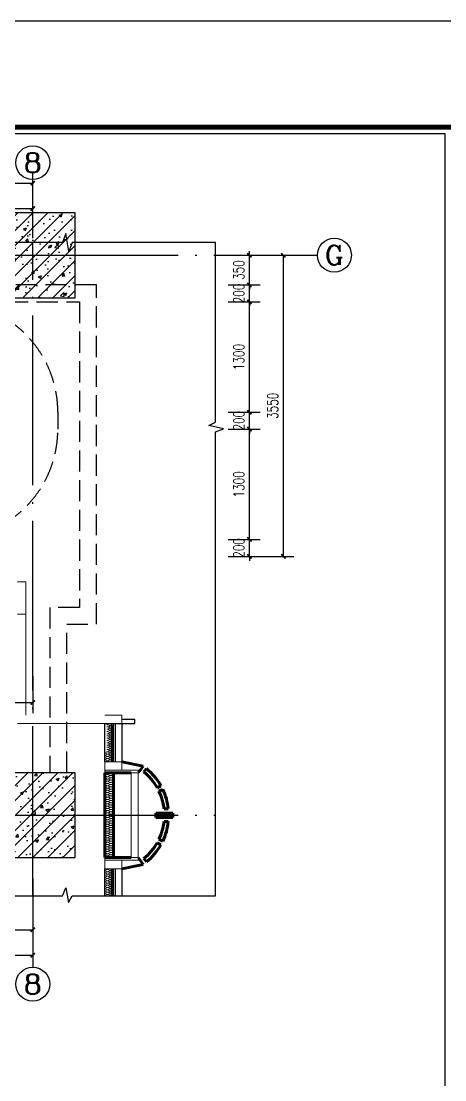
# Model space of a CAD drawing. Header units: millimetres. Extents: x 434053 to 1059003, y -2417481 to 936527.
# Drawn here: x 538640 to 543626, y -1767254 to -1754776 of the extents above; entities that cross this region are included whole.
import ezdxf
from ezdxf.enums import TextEntityAlignment as Align

# ---------------------------------------------------------------- set-up
doc = ezdxf.new("R2010")
doc.units = ezdxf.units.MM
doc.header["$LTSCALE"] = 1000
doc.header["$MEASUREMENT"] = 0
doc.linetypes.add('DASH', pattern=[0.35, 0.25, -0.1])
doc.linetypes.add('DOTE', pattern=[2.42, 2, -0.2, 0.02, -0.2])
doc.layers.get('Defpoints').update_dxf_attribs({"color": 6})
for name, color, linetype in [('A-ANNO-DIMS', 3, 'Continuous'), ('A-ANNO-TTLB', 7, 'Continuous'), ('A-AXIS', 16, 'DOTE'), ('A-COLS', 6, 'Continuous'), ('A-GLAZ', 4, 'Continuous'), ('A-WALL-PATT', 8, 'Continuous'), ('AXIS', 3, 'Continuous'), ('AXIS_TEXT', 7, 'Continuous'), ('DIM_SYMB', 3, 'Continuous'), ('PUB_DIM', 83, 'Continuous'), ('STAIR', 2, 'Continuous')]:
    doc.layers.add(name, color=color, linetype=linetype)
for name, color, linetype, lineweight in [('A-DETL-0001', 4, 'Continuous', 15), ('A-FLOR-PROJ', 2, 'Continuous', 25), ('A-GENM', 2, 'Continuous', 70), ('A-GENM-PROJ', 2, 'Continuous', 25), ('A-GLAZ-PROJ', 2, 'Continuous', 25)]:
    doc.layers.add(name, color=color, linetype=linetype, lineweight=lineweight)
doc.styles.add('_TCH_AXIS', font='COMPLEX', dxfattribs={"bigfont": 'GBCBIG'})
doc.styles.add('_TCH_DIM_T3', font='SIMPLEX', dxfattribs={"width": 0.705882, "bigfont": 'GBCBIG'})
doc.styles.add('COMPLEX', font='COMPLEX')
doc.dimstyles.new('_TCH_ARCH&&50', dxfattribs={"dimtxt": 127.5, "dimasz": 50, "dimexe": 125, "dimexo": 150, "dimgap": 61.25, "dimtad": 1, "dimdec": 0, "dimzin": 0, "dimdsep": 46, "dimtxsty": '_TCH_DIM_T3', "dimblk": 'ARCHTICK', "dimcen": 0.09, "dimclrt": 7, "dimazin": 2, "dimtfac": 1, "dimtdec": 0, "dimtix": 1, "dimtmove": 2, "dimatfit": 3, "dimfxl": 1, "dimtolj": 1, "dimtzin": 0, "dimarcsym": 0})
pattern_1 = [(45, (-1713816.56, -1462982.77), (-88.3883476, 88.3883476), []), (50, (-1713816.56, -1462982.77), (358.63009, -31.376067), [37.5, -412.5]), (355, (-1713816.56, -1462982.77), (-69.375667, 376.096067), [30, -330]), (100.4514, (-1713786.68, -1462985.4), (289.25469, 344.71977), [31.870095, -350.571056]), (46.1842, (-1713816.56, -1462882.77), (533.620524, -82.75951), [56.25, -618.75]), (96.6356, (-1713772.1, -1462889.67), (467.33135, 487.05894), [47.80514, -525.8565]), (351.1842, (-1713816.56, -1462882.77), (467.33097, 487.0593), [45, -495]), (21, (-1713766.56, -1462907.77), (298.453526, -201.309445), [37.5, -412.5]), (326, (-1713766.56, -1462907.77), (121.657666, 362.57502), [30, -330]), (71.4514, (-1713741.7, -1462924.55), (420.111314, 161.26525), [31.870095, -350.571056]), (37.5, (-1713816.56, -1462982.77), (6.079928, 166.446927), [0, -326, 0, -335, 0, -331.25]), (7.5, (-1713816.56, -1462982.77), (131.534769, 197.205856), [0, -191, 0, -318.5, 0, -126.25]), (327.5, (-1713928.06, -1462982.77), (266.911218, -11.277436), [0, -125, 0, -390, 0, -517.5]), (317.5, (-1713978.06, -1462982.77), (291.593085, 50.05249), [0, -162.5, 0, -259, 0, -367.5])]

# ---------------------------------------------------------------- blocks, each defined once
blk = doc.blocks.new('asdfgafgA$C15443CC7')
at = {"layer": 'A-ANNO-TTLB'}
blk.add_lwpolyline([(52200, 0), (209850, 0), (209850, 89100), (52200, 89100)], close=True, dxfattribs=at)
at = {"layer": 'A-ANNO-TTLB', "const_width": 180}
blk.add_lwpolyline([(55950, 1500), (208350, 1500), (208350, 87600), (55950, 87600)], close=True, dxfattribs=at)
blk = doc.blocks.new('asdfadfsdhg')
at = {"xscale": 0.3333333333333333, "yscale": 0.3333333333333333, "zscale": 0.3333333333333333, "rotation": 270}
blk.add_blockref('asdfgafgA$C15443CC7', (0, 69950), dxfattribs=at)
blk = doc.blocks.new('_AXISO')
blk.add_circle((0, 0), 0.5)
at = {"layer": 'AXIS_TEXT', "style": 'COMPLEX', "width": 1.041667}
blk.add_attdef('A', text='', height=0.56, dxfattribs=at).set_placement((-0.25, -0.28), (0.25, -0.28), align=Align.FIT)
blk = doc.blocks.new('_ArchTick')
at = {"color": 0, "linetype": 'ByBlock', "const_width": 0.4}
blk.add_lwpolyline([(-0.5, -0.5), (0.5, 0.5)], dxfattribs=at)
blk = doc.blocks.new('*D2480')
at = {"layer": 'Defpoints', "color": 0, "transparency": 16777216}
for p in [(2150, -100), (8650, -100), (8650, -900)]:
    blk.add_point(p, dxfattribs=at)
at = {"layer": 'PUB_DIM', "color": 0, "lineweight": -2, "transparency": 16777216}
for p, q in [((2150, -250), (2150, -1025)), ((8650, -250), (8650, -1025)), ((2150, -900), (8650, -900))]:
    blk.add_line(p, q, dxfattribs=at)
at = {"layer": 'PUB_DIM', "color": 0, "lineweight": -2, "transparency": 16777216, "xscale": 50, "yscale": 50, "zscale": 50, "rotation": 180}
blk.add_blockref('_ArchTick', (2150, -900), dxfattribs=at)
at = {"layer": 'PUB_DIM', "color": 0, "lineweight": -2, "transparency": 16777216, "xscale": 50, "yscale": 50, "zscale": 50}
blk.add_blockref('_ArchTick', (8650, -900), dxfattribs=at)
at = {"layer": 'PUB_DIM', "color": 7, "transparency": 16777216, "insert": (5400, -775), "char_height": 127.5, "attachment_point": 5, "style": '_TCH_DIM_T3'}
blk.add_mtext('\\A1;6500', dxfattribs=at)
blk = doc.blocks.new('*D2482')
at = {"layer": 'Defpoints', "color": 0, "transparency": 16777216}
for p in [(10800, 7350), (11600, 7350), (10800, 3800)]:
    blk.add_point(p, dxfattribs=at)
at = {"layer": 'PUB_DIM', "color": 0, "lineweight": -2, "transparency": 16777216}
for p, q in [((10950, 7350), (11725, 7350)), ((11600, 3800), (11600, 7350)), ((10950, 3800), (11725, 3800))]:
    blk.add_line(p, q, dxfattribs=at)
at = {"layer": 'PUB_DIM', "color": 0, "lineweight": -2, "transparency": 16777216, "xscale": 50, "yscale": 50, "zscale": 50}
for p, rotation in [((11600, 7350), 90), ((11600, 3800), 270)]:
    blk.add_blockref('_ArchTick', p, dxfattribs=dict(at, rotation=rotation))
at = {"layer": 'PUB_DIM', "color": 7, "transparency": 16777216, "insert": (11475, 5575), "char_height": 127.5, "attachment_point": 5, "rotation": 90, "style": '_TCH_DIM_T3'}
blk.add_mtext('\\A1;3550', dxfattribs=at)
blk = doc.blocks.new('*D2488')
at = {"layer": 'Defpoints', "color": 0, "transparency": 16777216}
for p in [(10800, 7350), (11200, 7350), (10800, 7000)]:
    blk.add_point(p, dxfattribs=at)
at = {"layer": 'PUB_DIM', "color": 0, "lineweight": -2, "transparency": 16777216}
for p, q in [((11200, 7350), (11200, 7400)), ((10950, 7350), (11325, 7350)), ((11200, 7000), (11200, 7350)), ((10950, 7000), (11325, 7000)), ((11200, 7000), (11200, 6950))]:
    blk.add_line(p, q, dxfattribs=at)
at = {"layer": 'PUB_DIM', "color": 0, "lineweight": -2, "transparency": 16777216, "xscale": 50, "yscale": 50, "zscale": 50}
for p, rotation in [((11200, 7350), 270), ((11200, 7000), 90)]:
    blk.add_blockref('_ArchTick', p, dxfattribs=dict(at, rotation=rotation))
at = {"layer": 'PUB_DIM', "color": 7, "transparency": 16777216, "insert": (11075, 7175), "char_height": 127.5, "attachment_point": 5, "rotation": 90, "style": '_TCH_DIM_T3'}
blk.add_mtext('\\A1;350', dxfattribs=at)
blk = doc.blocks.new('*D2489')
at = {"layer": 'Defpoints', "color": 0, "transparency": 16777216}
for p in [(10800, 7000), (11200, 7000), (10800, 6800)]:
    blk.add_point(p, dxfattribs=at)
at = {"layer": 'PUB_DIM', "color": 0, "lineweight": -2, "transparency": 16777216}
for p, q in [((10950, 7000), (11325, 7000)), ((11200, 7000), (11200, 7050)), ((11200, 6800), (11200, 7000)), ((10950, 6800), (11325, 6800)), ((11200, 6800), (11200, 6750))]:
    blk.add_line(p, q, dxfattribs=at)
at = {"layer": 'PUB_DIM', "color": 0, "lineweight": -2, "transparency": 16777216, "xscale": 50, "yscale": 50, "zscale": 50}
for p, rotation in [((11200, 7000), 270), ((11200, 6800), 90)]:
    blk.add_blockref('_ArchTick', p, dxfattribs=dict(at, rotation=rotation))
at = {"layer": 'PUB_DIM', "color": 7, "transparency": 16777216, "insert": (11075, 6900), "char_height": 127.5, "attachment_point": 5, "rotation": 90, "style": '_TCH_DIM_T3'}
blk.add_mtext('\\A1;200', dxfattribs=at)
blk = doc.blocks.new('*D2490')
at = {"layer": 'Defpoints', "color": 0, "transparency": 16777216}
for p in [(10800, 6800), (11200, 6800), (10800, 5500)]:
    blk.add_point(p, dxfattribs=at)
at = {"layer": 'PUB_DIM', "color": 0, "lineweight": -2, "transparency": 16777216}
for p, q in [((10950, 6800), (11325, 6800)), ((11200, 5500), (11200, 6800)), ((10950, 5500), (11325, 5500))]:
    blk.add_line(p, q, dxfattribs=at)
at = {"layer": 'PUB_DIM', "color": 0, "lineweight": -2, "transparency": 16777216, "xscale": 50, "yscale": 50, "zscale": 50}
for p, rotation in [((11200, 6800), 90), ((11200, 5500), 270)]:
    blk.add_blockref('_ArchTick', p, dxfattribs=dict(at, rotation=rotation))
at = {"layer": 'PUB_DIM', "color": 7, "transparency": 16777216, "insert": (11075, 6150), "char_height": 127.5, "attachment_point": 5, "rotation": 90, "style": '_TCH_DIM_T3'}
blk.add_mtext('\\A1;1300', dxfattribs=at)
blk = doc.blocks.new('*D2491')
at = {"layer": 'Defpoints', "color": 0, "transparency": 16777216}
for p in [(10800, 5500), (11200, 5500), (10800, 5300)]:
    blk.add_point(p, dxfattribs=at)
at = {"layer": 'PUB_DIM', "color": 0, "lineweight": -2, "transparency": 16777216}
for p, q in [((10950, 5500), (11325, 5500)), ((11200, 5500), (11200, 5550)), ((11200, 5300), (11200, 5500)), ((10950, 5300), (11325, 5300)), ((11200, 5300), (11200, 5250))]:
    blk.add_line(p, q, dxfattribs=at)
at = {"layer": 'PUB_DIM', "color": 0, "lineweight": -2, "transparency": 16777216, "xscale": 50, "yscale": 50, "zscale": 50}
for p, rotation in [((11200, 5500), 270), ((11200, 5300), 90)]:
    blk.add_blockref('_ArchTick', p, dxfattribs=dict(at, rotation=rotation))
at = {"layer": 'PUB_DIM', "color": 7, "transparency": 16777216, "insert": (11075, 5400), "char_height": 127.5, "attachment_point": 5, "rotation": 90, "style": '_TCH_DIM_T3'}
blk.add_mtext('\\A1;200', dxfattribs=at)
blk = doc.blocks.new('*D2492')
at = {"layer": 'Defpoints', "color": 0, "transparency": 16777216}
for p in [(10800, 5300), (11200, 5300), (10800, 4000)]:
    blk.add_point(p, dxfattribs=at)
at = {"layer": 'PUB_DIM', "color": 0, "lineweight": -2, "transparency": 16777216}
for p, q in [((10950, 5300), (11325, 5300)), ((11200, 4000), (11200, 5300)), ((10950, 4000), (11325, 4000))]:
    blk.add_line(p, q, dxfattribs=at)
at = {"layer": 'PUB_DIM', "color": 0, "lineweight": -2, "transparency": 16777216, "xscale": 50, "yscale": 50, "zscale": 50}
for p, rotation in [((11200, 5300), 90), ((11200, 4000), 270)]:
    blk.add_blockref('_ArchTick', p, dxfattribs=dict(at, rotation=rotation))
at = {"layer": 'PUB_DIM', "color": 7, "transparency": 16777216, "insert": (11075, 4650), "char_height": 127.5, "attachment_point": 5, "rotation": 90, "style": '_TCH_DIM_T3'}
blk.add_mtext('\\A1;1300', dxfattribs=at)
blk = doc.blocks.new('*D2493')
at = {"layer": 'Defpoints', "color": 0, "transparency": 16777216}
for p in [(10800, 4000), (11200, 4000), (10800, 3800)]:
    blk.add_point(p, dxfattribs=at)
at = {"layer": 'PUB_DIM', "color": 0, "lineweight": -2, "transparency": 16777216}
for p, q in [((10950, 4000), (11325, 4000)), ((11200, 4000), (11200, 4050)), ((11200, 3800), (11200, 4000)), ((10950, 3800), (11325, 3800)), ((11200, 3800), (11200, 3750))]:
    blk.add_line(p, q, dxfattribs=at)
at = {"layer": 'PUB_DIM', "color": 0, "lineweight": -2, "transparency": 16777216, "xscale": 50, "yscale": 50, "zscale": 50}
for p, rotation in [((11200, 4000), 270), ((11200, 3800), 90)]:
    blk.add_blockref('_ArchTick', p, dxfattribs=dict(at, rotation=rotation))
at = {"layer": 'PUB_DIM', "color": 7, "transparency": 16777216, "insert": (11075, 3900), "char_height": 127.5, "attachment_point": 5, "rotation": 90, "style": '_TCH_DIM_T3'}
blk.add_mtext('\\A1;200', dxfattribs=at)
blk = doc.blocks.new('*D2496')
at = {"layer": 'Defpoints', "color": 0, "transparency": 16777216}
for p in [(3550, -200), (8650, -200), (8650, -600)]:
    blk.add_point(p, dxfattribs=at)
at = {"layer": 'PUB_DIM', "color": 0, "lineweight": -2, "transparency": 16777216}
for p, q in [((3550, -350), (3550, -725)), ((8650, -350), (8650, -725)), ((3550, -600), (8650, -600))]:
    blk.add_line(p, q, dxfattribs=at)
at = {"layer": 'PUB_DIM', "color": 0, "lineweight": -2, "transparency": 16777216, "xscale": 50, "yscale": 50, "zscale": 50, "rotation": 180}
blk.add_blockref('_ArchTick', (3550, -600), dxfattribs=at)
at = {"layer": 'PUB_DIM', "color": 0, "lineweight": -2, "transparency": 16777216, "xscale": 50, "yscale": 50, "zscale": 50}
blk.add_blockref('_ArchTick', (8650, -600), dxfattribs=at)
at = {"layer": 'PUB_DIM', "color": 7, "transparency": 16777216, "insert": (6100, -475), "char_height": 127.5, "attachment_point": 5, "style": '_TCH_DIM_T3'}
blk.add_mtext('\\A1;5100', dxfattribs=at)
blk = doc.blocks.new('*D2497')
at = {"layer": 'Defpoints', "color": 0, "transparency": 16777216}
for p in [(8650, 8200), (2150, 7400), (8650, 7400)]:
    blk.add_point(p, dxfattribs=at)
at = {"layer": 'PUB_DIM', "color": 0, "lineweight": -2, "transparency": 16777216}
for p, q in [((2150, 7550), (2150, 8325)), ((8650, 7550), (8650, 8325)), ((2150, 8200), (8650, 8200))]:
    blk.add_line(p, q, dxfattribs=at)
at = {"layer": 'PUB_DIM', "color": 0, "lineweight": -2, "transparency": 16777216, "xscale": 50, "yscale": 50, "zscale": 50, "rotation": 180}
blk.add_blockref('_ArchTick', (2150, 8200), dxfattribs=at)
at = {"layer": 'PUB_DIM', "color": 0, "lineweight": -2, "transparency": 16777216, "xscale": 50, "yscale": 50, "zscale": 50}
blk.add_blockref('_ArchTick', (8650, 8200), dxfattribs=at)
at = {"layer": 'PUB_DIM', "color": 7, "transparency": 16777216, "insert": (5400, 8325), "char_height": 127.5, "attachment_point": 5, "style": '_TCH_DIM_T3'}
blk.add_mtext('\\A1;6500', dxfattribs=at)
blk = doc.blocks.new('*D2500')
at = {"layer": 'Defpoints', "color": 0, "transparency": 16777216}
for p in [(8650, 7900), (3550, 7500), (8650, 7500)]:
    blk.add_point(p, dxfattribs=at)
at = {"layer": 'PUB_DIM', "color": 0, "lineweight": -2, "transparency": 16777216}
for p, q in [((3550, 7650), (3550, 8025)), ((8650, 7650), (8650, 8025)), ((3550, 7900), (8650, 7900))]:
    blk.add_line(p, q, dxfattribs=at)
at = {"layer": 'PUB_DIM', "color": 0, "lineweight": -2, "transparency": 16777216, "xscale": 50, "yscale": 50, "zscale": 50, "rotation": 180}
blk.add_blockref('_ArchTick', (3550, 7900), dxfattribs=at)
at = {"layer": 'PUB_DIM', "color": 0, "lineweight": -2, "transparency": 16777216, "xscale": 50, "yscale": 50, "zscale": 50}
blk.add_blockref('_ArchTick', (8650, 7900), dxfattribs=at)
at = {"layer": 'PUB_DIM', "color": 7, "transparency": 16777216, "insert": (6100, 8025), "char_height": 127.5, "attachment_point": 5, "style": '_TCH_DIM_T3'}
blk.add_mtext('\\A1;5100', dxfattribs=at)
blk = doc.blocks.new('asgsdfgf')
blk.add_lwpolyline([(0, 15850), (14325, 15850), (14325, 4000), (0, 4000)], close=True)
blk = doc.blocks.new('FO-Louver Only with lower mullion - 150 Spacing no glass-5103748-810_L1 SE')
at = {"layer": 'A-GENM-PROJ'}
for p, q in [((-225, 75), (225, 75)), ((225, 0), (-225, 0))]:
    blk.add_line(p, q, dxfattribs=at)
at = {"layer": 'A-GLAZ'}
for p, q in [((225, 125), (-225, 125)), ((225, 200), (225, 0)), ((-225, 100), (225, 100)), ((225, 0), (225, -150)), ((275, -150), (275, 0)), ((225, -150), (275, -150))]:
    blk.add_line(p, q, dxfattribs=at)
blk = doc.blocks.new('FO-Exterior Column FULL - FO-Exterior Column FULL-V12-810_L1 SE')
at = {"layer": 'A-GENM'}
for p, q in [((500, 200), (-500, 200)), ((-500, 200), (-500, 100)), ((-500, -110), (-500, 200)), ((500, 100), (500, 200)), ((500, 200), (500, -110)), ((-630, 0), (-580, -249)), ((-500, 100), (500, 100)), ((580, -249), (630, 0)), ((-580, -249), (-502, -194)), ((502, -194), (580, -249)), ((-511, -258), (-550, -289)), ((550, -289), (511, -258)), ((-348, -458), (-324, -414)), ((-283, -436), (-304, -481)), ((-75, -545), (-75, -495)), ((25, -400), (-25, -400)), ((-25, -400), (-25, -600)), ((25, -600), (25, -400)), ((75, -495), (75, -545)), ((304, -481), (283, -436)), ((324, -414), (348, -458)), ((-25, -600), (25, -600))]:
    blk.add_line(p, q, dxfattribs=at)
for centre, radius, start, end in [((-505, -190), 5, 343.8962, 0), ((0, 162), 711, 219.3894, 240.6554), ((0, 162), 661, 219.3893, 240.6554), ((0, 162), 661, 299.3446, 320.6107), ((0, 162), 711, 299.3446, 320.6106), ((0, 162), 711, 244.6842, 263.943), ((0, 162), 661, 244.6842, 263.483), ((0, 162), 661, 276.517, 295.3158), ((0, 162), 711, 276.057, 295.3158)]:
    blk.add_arc(centre, radius, start, end, dxfattribs=at)
blk = doc.blocks.new('nadgsfg')
at = {"layer": 'A-DETL-0001'}
for p, q in [((37997, 6626), (37997, 5596)), ((39288, 6626), (39288, 6526)), ((39668, 6526), (39668, 6626)), ((36387, 5596), (36287, 5596)), ((36287, 5596), (36287, 5396)), ((36417, 5596), (36387, 5596)), ((36387, 5396), (36387, 5596)), ((36417, 5204), (36417, 5596)), ((37418, 5596), (37418, 5204)), ((37447, 5596), (37418, 5596)), ((37547, 5596), (37447, 5596)), ((37447, 5596), (37447, 5396)), ((37547, 5396), (37547, 5596)), ((37997, 5596), (37997, 5396)), ((38097, 5396), (38097, 5596)), ((36287, 5396), (36387, 5396)), ((36387, 5396), (36387, 5182)), ((37447, 5182), (37447, 5396)), ((37447, 5396), (37547, 5396)), ((37997, 5396), (38097, 5396)), ((37418, 5286), (36417, 5286)), ((36387, 5182), (36417, 5204)), ((36417, 5206), (37418, 5206)), ((37418, 5204), (37447, 5182))]:
    blk.add_line(p, q, dxfattribs=at)
blk.add_lwpolyline([(38097, 6526), (39668, 6526), (39667, 6626)], dxfattribs=at)
for points, knots in [([(35967, 5586), (35969, 5586), (35976, 5587), (35984, 5579), (35984, 5573)], [1.167651, 1.167651, 1.167651, 1.167651, 1.414214, 2.828427, 2.828427, 2.828427, 2.828427]), ([(36264, 5519), (36264, 5513), (36275, 5502), (36285, 5509), (36288, 5512)], [0, 0, 0, 0, 1.414214, 2.243768, 2.243768, 2.243768, 2.243768]), ([(36417, 5583), (36419, 5585), (36428, 5589), (36438, 5579), (36438, 5573)], [0.865456, 0.865456, 0.865456, 0.865456, 1.414214, 2.828427, 2.828427, 2.828427, 2.828427]), ([(37398, 5573), (37398, 5579), (37407, 5589), (37416, 5585), (37418, 5584)], [0, 0, 0, 0, 1.414214, 1.928473, 1.928473, 1.928473, 1.928473]), ([(37547, 5512), (37549, 5509), (37560, 5502), (37571, 5513), (37571, 5519)], [0.546711, 0.546711, 0.546711, 0.546711, 1.414214, 2.828427, 2.828427, 2.828427, 2.828427])]:
    blk.add_open_spline(points, degree=3, knots=knots, dxfattribs=at)
for points in [[(35971, 5519), (35971, 5526), (35969, 5532), (35967, 5537)], [(35967, 5511), (35970, 5514), (35971, 5517), (35971, 5519)], [(35984, 5573), (35984, 5554), (35971, 5538), (35971, 5519)], [(35971, 5519), (35971, 5513), (35984, 5499), (35998, 5513), (35998, 5519)], [(35984, 5573), (35984, 5579), (35998, 5593), (36011, 5579), (36011, 5573)], [(35998, 5519), (35998, 5538), (35984, 5554), (35984, 5573)], [(36011, 5573), (36011, 5554), (35998, 5538), (35998, 5519)], [(35998, 5519), (35998, 5513), (36011, 5499), (36024, 5513), (36024, 5519)], [(36011, 5573), (36011, 5579), (36024, 5593), (36038, 5579), (36038, 5573)], [(36024, 5519), (36024, 5538), (36011, 5554), (36011, 5573)], [(36038, 5573), (36038, 5554), (36024, 5538), (36024, 5519)], [(36024, 5519), (36024, 5513), (36038, 5499), (36051, 5513), (36051, 5519)], [(36038, 5573), (36038, 5579), (36051, 5593), (36064, 5579), (36064, 5573)], [(36051, 5519), (36051, 5538), (36038, 5554), (36038, 5573)], [(36064, 5573), (36064, 5554), (36051, 5538), (36051, 5519)], [(36051, 5519), (36051, 5513), (36064, 5499), (36078, 5513), (36078, 5519)], [(36064, 5573), (36064, 5579), (36078, 5593), (36091, 5579), (36091, 5573)], [(36078, 5519), (36078, 5538), (36064, 5554), (36064, 5573)], [(36091, 5573), (36091, 5554), (36078, 5538), (36078, 5519)], [(36078, 5519), (36078, 5513), (36091, 5499), (36104, 5513), (36104, 5519)], [(36091, 5573), (36091, 5579), (36104, 5593), (36118, 5579), (36118, 5573)], [(36104, 5519), (36104, 5538), (36091, 5554), (36091, 5573)], [(36118, 5573), (36118, 5554), (36104, 5538), (36104, 5519)], [(36104, 5519), (36104, 5513), (36118, 5499), (36131, 5513), (36131, 5519)], [(36118, 5573), (36118, 5579), (36131, 5593), (36144, 5579), (36144, 5573)], [(36131, 5519), (36131, 5538), (36118, 5554), (36118, 5573)], [(36144, 5573), (36144, 5554), (36131, 5538), (36131, 5519)], [(36131, 5519), (36131, 5513), (36144, 5499), (36158, 5513), (36158, 5519)], [(36144, 5573), (36144, 5579), (36158, 5593), (36171, 5579), (36171, 5573)], [(36158, 5519), (36158, 5538), (36144, 5554), (36144, 5573)], [(36171, 5573), (36171, 5554), (36158, 5538), (36158, 5519)], [(36158, 5519), (36158, 5513), (36171, 5499), (36184, 5513), (36184, 5519)], [(36171, 5573), (36171, 5579), (36184, 5593), (36198, 5579), (36198, 5573)], [(36184, 5519), (36184, 5538), (36171, 5554), (36171, 5573)], [(36198, 5573), (36198, 5554), (36184, 5538), (36184, 5519)], [(36184, 5519), (36184, 5513), (36198, 5499), (36211, 5513), (36211, 5519)], [(36198, 5573), (36198, 5579), (36211, 5593), (36224, 5579), (36224, 5573)], [(36211, 5519), (36211, 5538), (36198, 5554), (36198, 5573)], [(36224, 5573), (36224, 5554), (36211, 5538), (36211, 5519)], [(36211, 5519), (36211, 5513), (36224, 5499), (36238, 5513), (36238, 5519)], [(36224, 5573), (36224, 5579), (36238, 5593), (36251, 5579), (36251, 5573)], [(36238, 5519), (36238, 5538), (36224, 5554), (36224, 5573)], [(36251, 5573), (36251, 5554), (36238, 5538), (36238, 5519)], [(36238, 5519), (36238, 5513), (36251, 5499), (36264, 5513), (36264, 5519)], [(36251, 5573), (36251, 5579), (36264, 5593), (36278, 5579), (36278, 5573)], [(36264, 5519), (36264, 5538), (36251, 5554), (36251, 5573)], [(36278, 5573), (36278, 5554), (36264, 5538), (36264, 5519)], [(36278, 5573), (36278, 5578), (36282, 5584), (36287, 5585)], [(36287, 5537), (36284, 5549), (36278, 5561), (36278, 5573)], [(36424, 5519), (36424, 5529), (36421, 5538), (36417, 5547)], [(36417, 5508), (36421, 5511), (36424, 5515), (36424, 5519)], [(36438, 5573), (36438, 5554), (36424, 5538), (36424, 5519)], [(36424, 5519), (36424, 5513), (36438, 5499), (36451, 5513), (36451, 5519)], [(36438, 5573), (36438, 5579), (36451, 5593), (36464, 5579), (36464, 5573)], [(36451, 5519), (36451, 5538), (36438, 5554), (36438, 5573)], [(36464, 5573), (36464, 5554), (36451, 5538), (36451, 5519)], [(36451, 5519), (36451, 5513), (36464, 5499), (36478, 5513), (36478, 5519)], [(36464, 5573), (36464, 5579), (36478, 5593), (36491, 5579), (36491, 5573)], [(36478, 5519), (36478, 5538), (36464, 5554), (36464, 5573)], [(36491, 5573), (36491, 5554), (36478, 5538), (36478, 5519)], [(36478, 5519), (36478, 5513), (36491, 5499), (36504, 5513), (36504, 5519)], [(36491, 5573), (36491, 5579), (36504, 5593), (36518, 5579), (36518, 5573)], [(36504, 5519), (36504, 5538), (36491, 5554), (36491, 5573)], [(36518, 5573), (36518, 5554), (36504, 5538), (36504, 5519)], [(36504, 5519), (36504, 5513), (36518, 5499), (36531, 5513), (36531, 5519)], [(36518, 5573), (36518, 5579), (36531, 5593), (36544, 5579), (36544, 5573)], [(36531, 5519), (36531, 5538), (36518, 5554), (36518, 5573)], [(36544, 5573), (36544, 5554), (36531, 5538), (36531, 5519)], [(36531, 5519), (36531, 5513), (36544, 5499), (36558, 5513), (36558, 5519)], [(36544, 5573), (36544, 5579), (36558, 5593), (36571, 5579), (36571, 5573)], [(36558, 5519), (36558, 5538), (36544, 5554), (36544, 5573)], [(36571, 5573), (36571, 5554), (36558, 5538), (36558, 5519)], [(36558, 5519), (36558, 5513), (36571, 5499), (36584, 5513), (36584, 5519)], [(36571, 5573), (36571, 5579), (36584, 5593), (36598, 5579), (36598, 5573)], [(36584, 5519), (36584, 5538), (36571, 5554), (36571, 5573)], [(36598, 5573), (36598, 5554), (36584, 5538), (36584, 5519)], [(36584, 5519), (36584, 5513), (36598, 5499), (36611, 5513), (36611, 5519)], [(36598, 5573), (36598, 5579), (36611, 5593), (36624, 5579), (36624, 5573)], [(36611, 5519), (36611, 5538), (36598, 5554), (36598, 5573)], [(36624, 5573), (36624, 5554), (36611, 5538), (36611, 5519)], [(36611, 5519), (36611, 5513), (36624, 5499), (36638, 5513), (36638, 5519)], [(36624, 5573), (36624, 5579), (36638, 5593), (36651, 5579), (36651, 5573)], [(36638, 5519), (36638, 5538), (36624, 5554), (36624, 5573)], [(36651, 5573), (36651, 5554), (36638, 5538), (36638, 5519)], [(36638, 5519), (36638, 5513), (36651, 5499), (36664, 5513), (36664, 5519)], [(36651, 5573), (36651, 5579), (36664, 5593), (36678, 5579), (36678, 5573)], [(36664, 5519), (36664, 5538), (36651, 5554), (36651, 5573)], [(36678, 5573), (36678, 5554), (36664, 5538), (36664, 5519)], [(36664, 5519), (36664, 5513), (36678, 5499), (36691, 5513), (36691, 5519)], [(36678, 5573), (36678, 5579), (36691, 5593), (36704, 5579), (36704, 5573)], [(36691, 5519), (36691, 5538), (36678, 5554), (36678, 5573)], [(36704, 5573), (36704, 5554), (36691, 5538), (36691, 5519)], [(36691, 5519), (36691, 5513), (36704, 5499), (36718, 5513), (36718, 5519)], [(36704, 5573), (36704, 5579), (36718, 5593), (36731, 5579), (36731, 5573)], [(36718, 5519), (36718, 5538), (36704, 5554), (36704, 5573)], [(36731, 5573), (36731, 5554), (36718, 5538), (36718, 5519)], [(36718, 5519), (36718, 5513), (36731, 5499), (36744, 5513), (36744, 5519)], [(36731, 5573), (36731, 5579), (36744, 5593), (36758, 5579), (36758, 5573)], [(36744, 5519), (36744, 5538), (36731, 5554), (36731, 5573)], [(36758, 5573), (36758, 5554), (36744, 5538), (36744, 5519)], [(36744, 5519), (36744, 5513), (36758, 5499), (36771, 5513), (36771, 5519)], [(36758, 5573), (36758, 5579), (36771, 5593), (36784, 5579), (36784, 5573)], [(36771, 5519), (36771, 5538), (36758, 5554), (36758, 5573)], [(36784, 5573), (36784, 5554), (36771, 5538), (36771, 5519)], [(36771, 5519), (36771, 5513), (36784, 5499), (36798, 5513), (36798, 5519)], [(36784, 5573), (36784, 5579), (36798, 5593), (36811, 5579), (36811, 5573)], [(36798, 5519), (36798, 5538), (36784, 5554), (36784, 5573)], [(36811, 5573), (36811, 5554), (36798, 5538), (36798, 5519)], [(36798, 5519), (36798, 5513), (36811, 5499), (36824, 5513), (36824, 5519)], [(36811, 5573), (36811, 5579), (36824, 5593), (36838, 5579), (36838, 5573)], [(36824, 5519), (36824, 5538), (36811, 5554), (36811, 5573)], [(36838, 5573), (36838, 5554), (36824, 5538), (36824, 5519)], [(36824, 5519), (36824, 5513), (36838, 5499), (36851, 5513), (36851, 5519)], [(36838, 5573), (36838, 5579), (36851, 5593), (36864, 5579), (36864, 5573)], [(36851, 5519), (36851, 5538), (36838, 5554), (36838, 5573)], [(36864, 5573), (36864, 5554), (36851, 5538), (36851, 5519)], [(36851, 5519), (36851, 5513), (36864, 5499), (36878, 5513), (36878, 5519)], [(36864, 5573), (36864, 5579), (36878, 5593), (36891, 5579), (36891, 5573)], [(36878, 5519), (36878, 5538), (36864, 5554), (36864, 5573)], [(36891, 5573), (36891, 5554), (36878, 5538), (36878, 5519)], [(36878, 5519), (36878, 5513), (36891, 5499), (36904, 5513), (36904, 5519)], [(36891, 5573), (36891, 5579), (36904, 5593), (36918, 5579), (36918, 5573)], [(36904, 5519), (36904, 5538), (36891, 5554), (36891, 5573)], [(36918, 5573), (36918, 5554), (36904, 5538), (36904, 5519)], [(36904, 5519), (36904, 5513), (36918, 5499), (36931, 5513), (36931, 5519)], [(36918, 5573), (36918, 5579), (36931, 5593), (36944, 5579), (36944, 5573)], [(36931, 5519), (36931, 5538), (36918, 5554), (36918, 5573)], [(36944, 5573), (36944, 5554), (36931, 5538), (36931, 5519)], [(36931, 5519), (36931, 5513), (36944, 5499), (36958, 5513), (36958, 5519)], [(36944, 5573), (36944, 5579), (36958, 5593), (36971, 5579), (36971, 5573)], [(36958, 5519), (36958, 5538), (36944, 5554), (36944, 5573)], [(36971, 5573), (36971, 5554), (36958, 5538), (36958, 5519)], [(36958, 5519), (36958, 5513), (36971, 5499), (36984, 5513), (36984, 5519)], [(36971, 5573), (36971, 5579), (36984, 5593), (36998, 5579), (36998, 5573)], [(36984, 5519), (36984, 5538), (36971, 5554), (36971, 5573)], [(36998, 5573), (36998, 5554), (36984, 5538), (36984, 5519)], [(36984, 5519), (36984, 5513), (36998, 5499), (37011, 5513), (37011, 5519)], [(36998, 5573), (36998, 5579), (37011, 5593), (37024, 5579), (37024, 5573)], [(37011, 5519), (37011, 5538), (36998, 5554), (36998, 5573)], [(37024, 5573), (37024, 5554), (37011, 5538), (37011, 5519)], [(37011, 5519), (37011, 5513), (37024, 5499), (37038, 5513), (37038, 5519)], [(37024, 5573), (37024, 5579), (37038, 5593), (37051, 5579), (37051, 5573)], [(37038, 5519), (37038, 5538), (37024, 5554), (37024, 5573)], [(37051, 5573), (37051, 5554), (37038, 5538), (37038, 5519)], [(37038, 5519), (37038, 5513), (37051, 5499), (37064, 5513), (37064, 5519)], [(37051, 5573), (37051, 5579), (37064, 5593), (37078, 5579), (37078, 5573)], [(37064, 5519), (37064, 5538), (37051, 5554), (37051, 5573)], [(37078, 5573), (37078, 5554), (37064, 5538), (37064, 5519)], [(37064, 5519), (37064, 5513), (37078, 5499), (37091, 5513), (37091, 5519)], [(37078, 5573), (37078, 5579), (37091, 5593), (37104, 5579), (37104, 5573)], [(37091, 5519), (37091, 5538), (37078, 5554), (37078, 5573)], [(37104, 5573), (37104, 5554), (37091, 5538), (37091, 5519)], [(37091, 5519), (37091, 5513), (37104, 5499), (37118, 5513), (37118, 5519)], [(37104, 5573), (37104, 5579), (37118, 5593), (37131, 5579), (37131, 5573)], [(37118, 5519), (37118, 5538), (37104, 5554), (37104, 5573)], [(37131, 5573), (37131, 5554), (37118, 5538), (37118, 5519)], [(37118, 5519), (37118, 5513), (37131, 5499), (37144, 5513), (37144, 5519)], [(37131, 5573), (37131, 5579), (37144, 5593), (37158, 5579), (37158, 5573)], [(37144, 5519), (37144, 5538), (37131, 5554), (37131, 5573)], [(37158, 5573), (37158, 5554), (37144, 5538), (37144, 5519)], [(37144, 5519), (37144, 5513), (37158, 5499), (37171, 5513), (37171, 5519)], [(37158, 5573), (37158, 5579), (37171, 5593), (37184, 5579), (37184, 5573)], [(37171, 5519), (37171, 5538), (37158, 5554), (37158, 5573)], [(37184, 5573), (37184, 5554), (37171, 5538), (37171, 5519)], [(37171, 5519), (37171, 5513), (37184, 5499), (37198, 5513), (37198, 5519)], [(37184, 5573), (37184, 5579), (37198, 5593), (37211, 5579), (37211, 5573)], [(37198, 5519), (37198, 5538), (37184, 5554), (37184, 5573)], [(37211, 5573), (37211, 5554), (37198, 5538), (37198, 5519)], [(37198, 5519), (37198, 5513), (37211, 5499), (37224, 5513), (37224, 5519)], [(37211, 5573), (37211, 5579), (37224, 5593), (37238, 5579), (37238, 5573)], [(37224, 5519), (37224, 5538), (37211, 5554), (37211, 5573)], [(37238, 5573), (37238, 5554), (37224, 5538), (37224, 5519)], [(37224, 5519), (37224, 5513), (37238, 5499), (37251, 5513), (37251, 5519)], [(37238, 5573), (37238, 5579), (37251, 5593), (37264, 5579), (37264, 5573)], [(37251, 5519), (37251, 5538), (37238, 5554), (37238, 5573)], [(37264, 5573), (37264, 5554), (37251, 5538), (37251, 5519)], [(37251, 5519), (37251, 5513), (37264, 5499), (37278, 5513), (37278, 5519)], [(37264, 5573), (37264, 5579), (37278, 5593), (37291, 5579), (37291, 5573)], [(37278, 5519), (37278, 5538), (37264, 5554), (37264, 5573)], [(37291, 5573), (37291, 5554), (37278, 5538), (37278, 5519)], [(37278, 5519), (37278, 5513), (37291, 5499), (37304, 5513), (37304, 5519)], [(37291, 5573), (37291, 5579), (37304, 5593), (37318, 5579), (37318, 5573)], [(37304, 5519), (37304, 5538), (37291, 5554), (37291, 5573)], [(37318, 5573), (37318, 5554), (37304, 5538), (37304, 5519)], [(37304, 5519), (37304, 5513), (37318, 5499), (37331, 5513), (37331, 5519)], [(37318, 5573), (37318, 5579), (37331, 5593), (37344, 5579), (37344, 5573)], [(37331, 5519), (37331, 5538), (37318, 5554), (37318, 5573)], [(37344, 5573), (37344, 5554), (37331, 5538), (37331, 5519)], [(37331, 5519), (37331, 5513), (37344, 5499), (37358, 5513), (37358, 5519)], [(37344, 5573), (37344, 5579), (37358, 5593), (37371, 5579), (37371, 5573)], [(37358, 5519), (37358, 5538), (37344, 5554), (37344, 5573)], [(37371, 5573), (37371, 5554), (37358, 5538), (37358, 5519)], [(37358, 5519), (37358, 5513), (37371, 5499), (37384, 5513), (37384, 5519)], [(37371, 5573), (37371, 5579), (37384, 5593), (37398, 5579), (37398, 5573)], [(37384, 5519), (37384, 5538), (37371, 5554), (37371, 5573)], [(37398, 5573), (37398, 5554), (37384, 5538), (37384, 5519)], [(37384, 5519), (37384, 5513), (37398, 5499), (37411, 5513), (37411, 5519)], [(37411, 5519), (37411, 5538), (37398, 5554), (37398, 5573)], [(37418, 5546), (37414, 5537), (37411, 5529), (37411, 5519)], [(37411, 5519), (37411, 5515), (37414, 5511), (37417, 5509)], [(37558, 5573), (37558, 5560), (37551, 5548), (37547, 5536)], [(37548, 5586), (37553, 5584), (37558, 5578), (37558, 5573)], [(37558, 5573), (37558, 5579), (37571, 5593), (37584, 5579), (37584, 5573)], [(37571, 5519), (37571, 5538), (37558, 5554), (37558, 5573)], [(37584, 5573), (37584, 5554), (37571, 5538), (37571, 5519)], [(37571, 5519), (37571, 5513), (37584, 5499), (37598, 5513), (37598, 5519)], [(37584, 5573), (37584, 5579), (37598, 5593), (37611, 5579), (37611, 5573)], [(37598, 5519), (37598, 5538), (37584, 5554), (37584, 5573)], [(37611, 5573), (37611, 5554), (37598, 5538), (37598, 5519)], [(37598, 5519), (37598, 5513), (37611, 5499), (37624, 5513), (37624, 5519)], [(37611, 5573), (37611, 5579), (37624, 5593), (37638, 5579), (37638, 5573)], [(37624, 5519), (37624, 5538), (37611, 5554), (37611, 5573)], [(37638, 5573), (37638, 5554), (37624, 5538), (37624, 5519)], [(37624, 5519), (37624, 5513), (37638, 5499), (37651, 5513), (37651, 5519)], [(37638, 5573), (37638, 5579), (37651, 5593), (37664, 5579), (37664, 5573)], [(37651, 5519), (37651, 5538), (37638, 5554), (37638, 5573)], [(37664, 5573), (37664, 5554), (37651, 5538), (37651, 5519)], [(37651, 5519), (37651, 5513), (37664, 5499), (37678, 5513), (37678, 5519)], [(37678, 5519), (37678, 5538), (37664, 5554), (37664, 5573)], [(37691, 5573), (37691, 5554), (37678, 5538), (37678, 5519)], [(37678, 5519), (37678, 5513), (37691, 5499), (37704, 5513), (37704, 5519)], [(37704, 5519), (37704, 5538), (37691, 5554), (37691, 5573)], [(37718, 5573), (37718, 5554), (37704, 5538), (37704, 5519)], [(37704, 5519), (37704, 5513), (37718, 5499), (37731, 5513), (37731, 5519)], [(37731, 5519), (37731, 5538), (37718, 5554), (37718, 5573)], [(37744, 5573), (37744, 5554), (37731, 5538), (37731, 5519)], [(37731, 5519), (37731, 5513), (37744, 5499), (37758, 5513), (37758, 5519)], [(37758, 5519), (37758, 5538), (37744, 5554), (37744, 5573)], [(37771, 5573), (37771, 5554), (37758, 5538), (37758, 5519)], [(37758, 5519), (37758, 5513), (37771, 5499), (37784, 5513), (37784, 5519)], [(37784, 5519), (37784, 5538), (37771, 5554), (37771, 5573)], [(37798, 5573), (37798, 5554), (37784, 5538), (37784, 5519)], [(37784, 5519), (37784, 5513), (37798, 5499), (37811, 5513), (37811, 5519)], [(37811, 5519), (37811, 5538), (37798, 5554), (37798, 5573)], [(37824, 5573), (37824, 5554), (37811, 5538), (37811, 5519)], [(37811, 5519), (37811, 5513), (37824, 5499), (37838, 5513), (37838, 5519)], [(37838, 5519), (37838, 5538), (37824, 5554), (37824, 5573)], [(37851, 5573), (37851, 5554), (37838, 5538), (37838, 5519)], [(37838, 5519), (37838, 5513), (37851, 5499), (37864, 5513), (37864, 5519)], [(37864, 5519), (37864, 5538), (37851, 5554), (37851, 5573)], [(37878, 5573), (37878, 5554), (37864, 5538), (37864, 5519)], [(37864, 5519), (37864, 5513), (37878, 5499), (37891, 5513), (37891, 5519)], [(37891, 5519), (37891, 5538), (37878, 5554), (37878, 5573)], [(37904, 5573), (37904, 5554), (37891, 5538), (37891, 5519)], [(37891, 5519), (37891, 5513), (37904, 5499), (37918, 5513), (37918, 5519)], [(37918, 5519), (37918, 5538), (37904, 5554), (37904, 5573)], [(37931, 5573), (37931, 5554), (37918, 5538), (37918, 5519)], [(37918, 5519), (37918, 5513), (37931, 5499), (37944, 5513), (37944, 5519)], [(37944, 5519), (37944, 5538), (37931, 5554), (37931, 5573)], [(37958, 5573), (37958, 5554), (37944, 5538), (37944, 5519)], [(37944, 5519), (37944, 5513), (37958, 5499), (37971, 5513), (37971, 5519)], [(37971, 5519), (37971, 5538), (37958, 5554), (37958, 5573)], [(37984, 5573), (37984, 5554), (37971, 5538), (37971, 5519)], [(37971, 5519), (37971, 5513), (37978, 5506), (37984, 5506)]]:
    blk.add_open_spline(points, degree=3, dxfattribs=at)
at = {"layer": 'A-FLOR-PROJ'}
for p, q in [((35967, 5596), (36287, 5596)), ((37547, 5596), (37997, 5596))]:
    blk.add_line(p, q, dxfattribs=at)
at = {"layer": 'A-GENM-PROJ'}
for p, q in [((35967, 5471), (36287, 5471)), ((36287, 5396), (35967, 5396))]:
    blk.add_line(p, q, dxfattribs=at)
at = {"layer": 'A-GLAZ'}
for p, q in [((36287, 5521), (35967, 5521)), ((35967, 5496), (36287, 5496))]:
    blk.add_line(p, q, dxfattribs=at)
at = {"layer": 'A-GENM-PROJ'}
blk.add_blockref('FO-Exterior Column FULL - FO-Exterior Column FULL-V12-810_L1 SE', (36917, 5396), dxfattribs=at)
at = {"layer": 'A-GLAZ-PROJ'}
blk.add_blockref('FO-Louver Only with lower mullion - 150 Spacing no glass-5103748-810_L1 SE', (37772, 5396), dxfattribs=at)
blk = doc.blocks.new('*D2170')
at = {"layer": 'A-ANNO-DIMS', "color": 0, "lineweight": -2, "transparency": 16777216}
for p, q in [((537696, -1762495), (537696, -1762932)), ((538776, -1762495), (538776, -1762932)), ((537696, -1762807), (538776, -1762807))]:
    blk.add_line(p, q, dxfattribs=at)
at = {"layer": 'Defpoints', "color": 0, "transparency": 16777216}
for p in [(537696, -1762345), (538776, -1762345), (538776, -1762807)]:
    blk.add_point(p, dxfattribs=at)
at = {"layer": 'A-ANNO-DIMS', "color": 0, "lineweight": -2, "transparency": 16777216, "xscale": 50, "yscale": 50, "zscale": 50, "rotation": 180}
blk.add_blockref('_ArchTick', (537696, -1762807), dxfattribs=at)
at = {"layer": 'A-ANNO-DIMS', "color": 0, "lineweight": -2, "transparency": 16777216, "xscale": 50, "yscale": 50, "zscale": 50}
blk.add_blockref('_ArchTick', (538776, -1762807), dxfattribs=at)
at = {"layer": 'A-ANNO-DIMS', "color": 7, "transparency": 16777216, "insert": (538236, -1762682), "char_height": 127.5, "attachment_point": 5, "style": '_TCH_DIM_T3'}
blk.add_mtext('\\A1;1080', dxfattribs=at)
blk = doc.blocks.new('gdfgsdfgfgfgh')
at = {"layer": 'A-AXIS'}
for p, q in [((8650, -200), (8650, 7500)), ((1100, 7350), (10800, 7350)), ((1100, 750), (10800, 750))]:
    blk.add_line(p, q, dxfattribs=at)
at = {"layer": 'AXIS'}
for p, q in [((8650, 7700), (8650, 8241)), ((10800, 7350), (12000, 7350)), ((8650, 0), (8650, -1041))]:
    blk.add_line(p, q, dxfattribs=at)
at = {"layer": 'DIM_SYMB'}
blk.add_lwpolyline([(10800, 7500), (9113.4, 7500), (9075.2, 7395), (9038.2, 7605), (9000.9, 7500), (1100, 7500), (1100, 5380.9), (1030.8, 5342.7), (1150.7, 5305.7), (1100, 5268.4), (1100, -200), (9000.9, -200), (9038.2, -106.3), (9070.8, -281), (9113.4, -200), (10800, -200), (10800, 5268.4), (10895, 5305.7), (10721.8, 5342.7), (10800, 5380.9), (10800, 7500)], dxfattribs=at)
at = {"layer": 'AXIS'}
ref = blk.add_blockref('_AXISO', (8650, 8441), dxfattribs=dict(at, xscale=400, yscale=400, zscale=400))
ref.add_attrib('A', '8', dxfattribs={"layer": 'AXIS_TEXT', "height": 226.3, "style": '_TCH_AXIS', "width": 1.5}).set_placement((8536.9, 8327.9), (8763.1, 8327.9), align=Align.FIT)
ref = blk.add_blockref('_AXISO', (12200, 7350), dxfattribs=dict(at, xscale=400, yscale=400, zscale=400))
ref.add_attrib('A', 'G', dxfattribs={"layer": 'AXIS_TEXT', "height": 226.3, "style": '_TCH_AXIS', "width": 1.166667}).set_placement((12086.9, 7236.9), (12313.1, 7236.9), align=Align.FIT)
ref = blk.add_blockref('_AXISO', (8650, -1241), dxfattribs=dict(at, xscale=400, yscale=400, zscale=400))
ref.add_attrib('A', '8', dxfattribs={"layer": 'AXIS_TEXT', "height": 226.3, "style": '_TCH_AXIS', "width": 1.5}).set_placement((8536.9, -1354.1), (8763.1, -1354.1), align=Align.FIT)
at = {"layer": 'PUB_DIM'}
for p1, p2, distance, picture, middle in [((2150, 7400), (8650, 7400), 800, '*D2497', (5400, 8325)), ((3550, 7500), (8650, 7500), 400, '*D2500', (6100, 8025)), ((10800, 7000), (10800, 7350), -400, '*D2488', (11075, 7175)), ((10800, 3800), (10800, 7350), -800, '*D2482', (11475, 5575)), ((10800, 6800), (10800, 7000), -400, '*D2489', (11075, 6900)), ((10800, 5500), (10800, 6800), -400, '*D2490', (11075, 6150)), ((10800, 5300), (10800, 5500), -400, '*D2491', (11075, 5400)), ((10800, 4000), (10800, 5300), -400, '*D2492', (11075, 4650)), ((10800, 3800), (10800, 4000), -400, '*D2493', (11075, 3900)), ((2150, -100), (8650, -100), -800, '*D2480', (5400, -775)), ((3550, -200), (8650, -200), -400, '*D2496', (6100, -475))]:
    dim = blk.add_aligned_dim(p1=p1, p2=p2, distance=distance, dimstyle='_TCH_ARCH&&50', dxfattribs=at)
    dim.commit()
    dim.dimension.update_dxf_attribs({"geometry": picture, "text_midpoint": middle})

msp = doc.modelspace()

# ---------------------------------------------------------------- hatches: boundary and pattern name
at = {"layer": 'A-WALL-PATT'}
h = msp.add_hatch(dxfattribs=at)
h.set_pattern_fill('钢筋混凝土', color=256, scale=50, style=0)
h.set_pattern_definition(pattern_1)
h.paths.add_polyline_path([(539275.9, -1758035.3), (539275.9, -1757035.3), (537675.9, -1757035.3), (537675.9, -1758035.3)])
h = msp.add_hatch(dxfattribs=at)
h.set_pattern_fill('钢筋混凝土', color=256, scale=50, style=0)
h.set_pattern_definition(pattern_1)
h.paths.add_polyline_path([(539275.9, -1764635.3), (539275.9, -1763635.3), (537675.9, -1763635.3), (537675.9, -1764635.3)])

# ---------------------------------------------------------------- linework, layer by layer
at = {"layer": 'A-COLS'}
for p, q in [((539275.9, -1757035.3), (537675.9, -1757035.3)), ((539275.9, -1758035.3), (539275.9, -1757035.3)), ((537675.9, -1758035.3), (539275.9, -1758035.3)), ((539275.9, -1763635.3), (537675.9, -1763635.3)), ((539275.9, -1764635.3), (539275.9, -1763635.3)), ((537675.9, -1764635.3), (539275.9, -1764635.3))]:
    msp.add_line(p, q, dxfattribs=at)
at = {"layer": 'STAIR', "color": 8, "linetype": 'DASH'}
for points in [[(539175.9, -1763635.3), (539175.9, -1761885.3), (539525.9, -1761885.3), (539525.9, -1757885.3), (537771.6, -1757885.3)], [(537771.6, -1758085.3), (539325.9, -1758085.3), (539325.9, -1761685.3), (538975.9, -1761685.3), (538975.9, -1763635.3)]]:
    msp.add_lwpolyline(points, dxfattribs=at)
msp.add_lwpolyline([(537771.6, -1758085.3, -0.4142136), (539071.5, -1759385.1), (539071.5, -1759585.1, -0.4142136), (537771.6, -1760885)], format="xyb", dxfattribs=at)

# ---------------------------------------------------------------- block references
for name, p in [('asdfadfsdhg', (528800.9, -1807326.3)), ('asgsdfgf', (529300.9, -1771951.3)), ('gdfgsdfgfgfgh', (530125.9, -1764885.3))]:
    msp.add_blockref(name, p)
at = {"rotation": 90}
msp.add_blockref('nadgsfg', (545221.9, -1801052.8), dxfattribs=at)

# ---------------------------------------------------------------- dimensions: what is measured, and where the dimension line sits
at = {"layer": 'A-ANNO-DIMS'}
dim = msp.add_aligned_dim(p1=(537695.9, -1762345.3), p2=(538775.9, -1762345.3), distance=-462, dimstyle='_TCH_ARCH&&50', dxfattribs=at)
dim.commit()
dim.dimension.update_dxf_attribs({"geometry": '*D2170', "text_midpoint": (538235.9, -1762682.3)})

doc.saveas('drawing.dxf')
